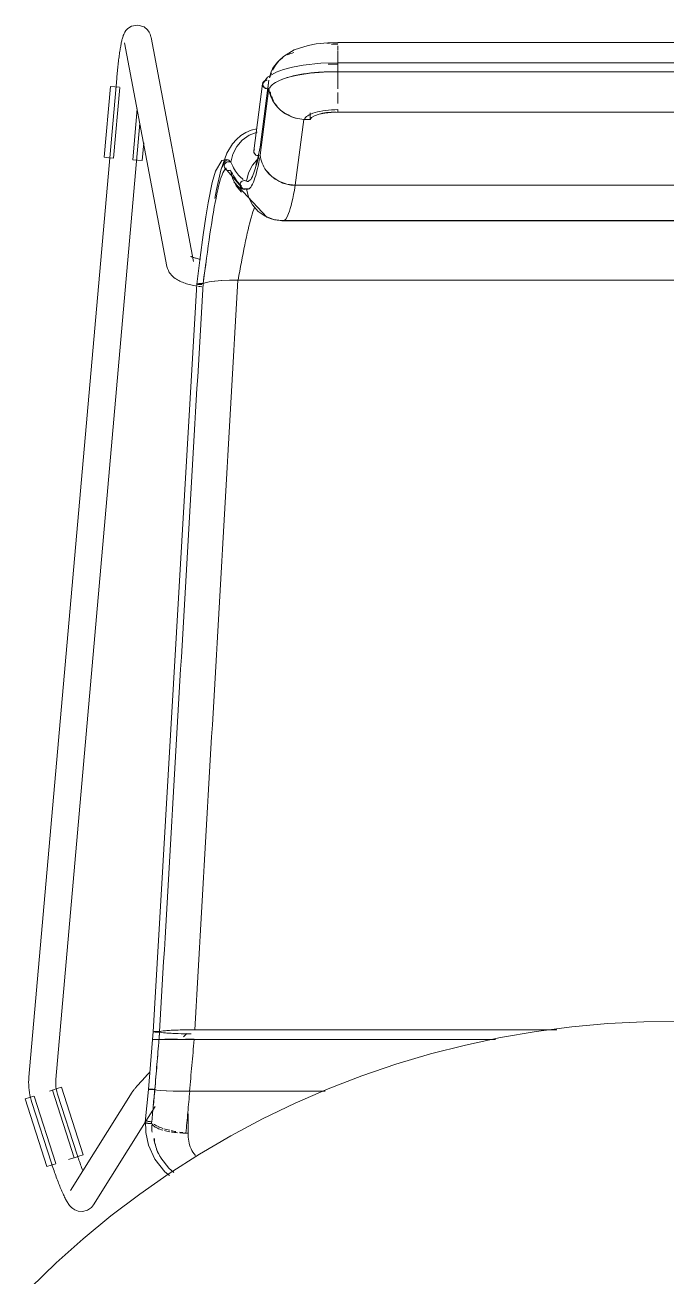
# Model space of a CAD drawing. Header units: millimetres. Extents: x 79795 to 317870, y -36033 to 97293.
# Drawn here: x 177551 to 177836, y 12592 to 13148 of the extents above; entities that cross this region are included whole.
import ezdxf

# ---------------------------------------------------------------- set-up
doc = ezdxf.new("R2010")
doc.units = ezdxf.units.MM
doc.header["$MEASUREMENT"] = 0
doc.layers.add('I-FURN', color=8, linetype='CONTINUOUS', lineweight=9)

msp = doc.modelspace()

# ---------------------------------------------------------------- linework, layer by layer
at = {"layer": 'I-FURN'}
for p, q in [((177600.87, 13147.86), (177598.11, 13147.37)), ((177603.62, 13147.02), (177600.87, 13147.86)), ((177594.06, 13142.06), (177593.95, 13141.66)), ((177594.17, 13142.46), (177594.06, 13142.06)), ((177594.3, 13142.85), (177594.17, 13142.46)), ((177594.44, 13143.26), (177594.3, 13142.85)), ((177594.61, 13143.69), (177594.44, 13143.26)), ((177594.82, 13144.16), (177594.61, 13143.69)), ((177595.13, 13144.72), (177594.82, 13144.16)), ((177595.6, 13145.42), (177595.13, 13144.72)), ((177596.46, 13146.33), (177595.6, 13145.42)), ((177598.11, 13147.37), (177596.46, 13146.33)), ((177603.62, 13147.02), (177605.2, 13145.7)), ((177605.2, 13145.7), (177605.95, 13144.62)), ((177605.95, 13144.62), (177606.32, 13143.82)), ((177606.32, 13143.82), (177606.54, 13143.2)), ((177606.54, 13143.2), (177606.67, 13142.68)), ((177606.67, 13142.68), (177606.76, 13142.27)), ((177625.58, 13042.97), (177606.76, 13142.27)), ((177592.98, 13136.78), (177592.89, 13136.19)), ((177593.08, 13137.35), (177592.98, 13136.78)), ((177593.17, 13137.9), (177593.08, 13137.35)), ((177593.26, 13138.43), (177593.17, 13137.9)), ((177593.36, 13138.94), (177593.26, 13138.43)), ((177593.45, 13139.44), (177593.36, 13138.94)), ((177593.55, 13139.92), (177593.45, 13139.44)), ((177593.65, 13140.38), (177593.55, 13139.92)), ((177593.74, 13140.82), (177593.65, 13140.38)), ((177593.84, 13141.25), (177593.74, 13140.82)), ((177593.95, 13141.66), (177593.84, 13141.25)), ((177594.97, 13140.03), (177613.79, 13040.74)), ((177665.58, 13133.94), (177670.29, 13136.81)), ((177670.29, 13136.81), (177676.44, 13138.83)), ((177676.44, 13138.83), (177679.94, 13139.48)), ((177679.94, 13139.48), (177685.15, 13140)), ((177685.15, 13140), (177689.67, 13140.08)), ((177689.67, 13140.08), (177689.67, 13139.91)), ((177984.52, 13140.08), (177689.67, 13140.08)), ((177689.67, 13139.78), (177689.67, 13140.06)), ((177689.67, 13136.84), (177689.67, 13138.59)), ((177689.67, 13133.98), (177689.67, 13136.56)), ((177592.19, 13130.96), (177592.11, 13130.25)), ((177592.27, 13131.66), (177592.19, 13130.96)), ((177592.36, 13132.35), (177592.27, 13131.66)), ((177592.44, 13133.02), (177592.36, 13132.35)), ((177592.53, 13133.69), (177592.44, 13133.02)), ((177592.62, 13134.33), (177592.53, 13133.69)), ((177592.71, 13134.97), (177592.62, 13134.33)), ((177592.8, 13135.59), (177592.71, 13134.97)), ((177592.89, 13136.19), (177592.8, 13135.59)), ((177661.93, 13130.03), (177663.6, 13132.1)), ((177663.6, 13132.1), (177665.58, 13133.94)), ((177674.22, 13130.1), (177682.11, 13130.89)), ((177682.11, 13130.89), (177689.67, 13131.04)), ((177689.67, 13133.82), (177689.67, 13130.8)), ((177689.67, 13130.8), (177689.67, 13133.81)), ((177689.67, 13131.04), (177689.67, 13130.97)), ((177984.52, 13131.04), (177689.67, 13131.04)), ((177689.67, 13127.09), (177689.67, 13131.04)), ((177689.67, 13130.97), (177689.67, 13130.78)), ((177689.67, 13130.78), (177689.67, 13130.47)), ((177591.64, 13125.84), (177591.57, 13125.09)), ((177591.72, 13126.59), (177591.64, 13125.84)), ((177591.79, 13127.33), (177591.72, 13126.59)), ((177591.87, 13128.07), (177591.79, 13127.33)), ((177591.94, 13128.81), (177591.87, 13128.07)), ((177592.02, 13129.53), (177591.94, 13128.81)), ((177592.11, 13130.25), (177592.02, 13129.53)), ((177658.46, 13124.65), (177662.29, 13126.96)), ((177660.6, 13127.76), (177661.93, 13130.03)), ((177662.29, 13126.96), (177665.46, 13128.15)), ((177665.46, 13128.15), (177669.5, 13129.23)), ((177671.83, 13125.68), (177668.33, 13124.88)), ((177669.5, 13129.23), (177674.22, 13130.1)), ((177677.27, 13126.51), (177671.83, 13125.68)), ((177683.26, 13126.99), (177677.27, 13126.51)), ((177689.67, 13127.08), (177683.26, 13126.99)), ((177689.67, 13130.47), (177689.67, 13130.08)), ((177689.67, 13130.08), (177689.67, 13129.63)), ((177689.67, 13129.63), (177689.67, 13129.14)), ((177689.67, 13129.14), (177689.67, 13128.64)), ((177689.67, 13128.64), (177689.67, 13128.16)), ((177689.67, 13128.16), (177689.67, 13127.74)), ((177689.67, 13127.74), (177689.67, 13127.41)), ((177689.67, 13127.41), (177689.67, 13127.19)), ((177689.67, 13127.19), (177689.67, 13127.09)), ((177689.67, 13127.11), (177689.67, 13123.3)), ((177689.67, 13123.3), (177689.67, 13127.11)), ((177689.67, 13127.08), (177984.52, 13127.08)), ((177591.49, 13124.18), (177552.54, 12680.86)), ((177585.92, 13089.16), (177588.68, 13120.57)), ((177588.68, 13120.57), (177590.72, 13120.4)), ((177590.15, 13088.79), (177592.91, 13120.2)), ((177590.72, 13120.4), (177592.78, 13120.21)), ((177591.51, 13124.34), (177591.49, 13124.18)), ((177591.57, 13125.09), (177591.51, 13124.34)), ((177652.36, 13091.99), (177656.21, 13121.77)), ((177655.19, 13090.09), (177659.03, 13119.79)), ((177655.21, 13093.64), (177659.06, 13123.33)), ((177656.57, 13122.27), (177658.46, 13124.65)), ((177658.28, 13117.36), (177658.9, 13122.14)), ((177665.51, 13124), (177665, 13123.81)), ((177668.33, 13124.88), (177665.51, 13124)), ((177689.67, 13119.54), (177689.67, 13123.1)), ((177689.67, 13116.07), (177689.67, 13117.92)), ((177689.67, 13116.06), (177689.67, 13115.59)), ((177689.67, 13113.09), (177689.67, 13115.55)), ((177600.58, 13110.65), (177598.6, 13088.05)), ((177677.31, 13108.93), (177677.31, 13105.92)), ((177681.29, 13108.24), (177683.78, 13108.75)), ((177683.78, 13108.75), (177686.63, 13109.07)), ((177686.63, 13109.07), (177689.67, 13109.18)), ((177984.52, 13109.24), (177689.67, 13109.24)), ((177689.67, 13109.18), (177984.52, 13109.18)), ((177564.5, 12679.81), (177601.79, 13104.31)), ((177670.74, 13076.71), (177674.6, 13105.99)), ((177674.6, 13105.99), (177677.31, 13105.92)), ((177677.31, 13105.92), (177677.95, 13106.78)), ((177677.95, 13106.78), (177679.3, 13107.57)), ((177679.3, 13107.57), (177681.29, 13108.24)), ((177646.6, 13098.78), (177644.62, 13097.1)), ((177648.8, 13100.16), (177646.6, 13098.78)), ((177650.3, 13098.93), (177647.22, 13096.76)), ((177651.17, 13101.19), (177648.8, 13100.16)), ((177653.81, 13100.33), (177650.3, 13098.93)), ((177653.67, 13101.84), (177651.17, 13101.19)), ((177602.83, 13087.68), (177603.52, 13095.57)), ((177642.89, 13095.13), (177640.38, 13091.02)), ((177644.62, 13097.1), (177642.89, 13095.13)), ((177644.73, 13093.93), (177642.99, 13090.61)), ((177647.22, 13096.76), (177644.73, 13093.93)), ((177647.22, 13096.76), (177647.62, 13097.11)), ((177652.41, 13092.23), (177652.35, 13091.76)), ((177652.6, 13092.67), (177652.41, 13092.23)), ((177653.96, 13088.12), (177655.33, 13094.42)), ((177587.96, 13088.98), (177585.92, 13089.16)), ((177590.03, 13088.8), (177587.96, 13088.98)), ((177600.78, 13087.86), (177598.72, 13088.04)), ((177602.83, 13087.68), (177600.78, 13087.86)), ((177635.31, 13083.03), (177638.08, 13087.67)), ((177640.38, 13091.02), (177637.71, 13083.39)), ((177638.08, 13087.67), (177640.27, 13088.2)), ((177639.78, 13086.61), (177639.48, 13086.22)), ((177639.49, 13086.21), (177639.79, 13086.61)), ((177640.17, 13086.92), (177639.78, 13086.61)), ((177639.79, 13086.61), (177640.17, 13086.92)), ((177640.17, 13086.92), (177640.63, 13087.11)), ((177640.63, 13087.11), (177640.17, 13086.92)), ((177640.27, 13088.2), (177641.18, 13087.9)), ((177640.63, 13087.11), (177641.12, 13087.19)), ((177641.12, 13087.19), (177640.63, 13087.11)), ((177641.12, 13087.19), (177641.62, 13087.14)), ((177641.62, 13087.15), (177641.12, 13087.19)), ((177642.09, 13086.98), (177641.62, 13087.15)), ((177641.62, 13087.14), (177642.09, 13086.98)), ((177642.99, 13090.61), (177642.09, 13086.98)), ((177654.2, 13088.59), (177651.7, 13085.72)), ((177652.35, 13091.76), (177652.41, 13091.29)), ((177652.41, 13091.29), (177652.6, 13090.85)), ((177652.6, 13090.85), (177652.9, 13090.47)), ((177652.9, 13090.47), (177653.28, 13090.17)), ((177653.2, 13085.69), (177653.96, 13088.12)), ((177653.28, 13090.17), (177653.73, 13089.97)), ((177653.73, 13089.97), (177654.22, 13089.9)), ((177654.7, 13089.02), (177654.2, 13088.59)), ((177654.22, 13089.9), (177654.72, 13089.93)), ((177655.19, 13090.09), (177655.37, 13088.94)), ((177633.91, 13078.03), (177635.31, 13083.03)), ((177637.71, 13083.39), (177635.82, 13074.87)), ((177639.29, 13085.76), (177639.21, 13085.28)), ((177639.21, 13085.28), (177639.27, 13084.79)), ((177639.22, 13085.28), (177639.29, 13085.76)), ((177639.28, 13084.79), (177639.22, 13085.28)), ((177639.27, 13084.79), (177639.46, 13084.33)), ((177639.46, 13084.33), (177639.28, 13084.79)), ((177639.48, 13086.22), (177639.29, 13085.76)), ((177639.29, 13085.76), (177639.49, 13086.21)), ((177639.41, 13084.42), (177647.54, 13075)), ((177639.57, 13084.15), (177639.44, 13084.36)), ((177639.75, 13083.93), (177639.46, 13084.33)), ((177639.46, 13084.33), (177639.74, 13083.93)), ((177639.74, 13083.93), (177640.12, 13083.61)), ((177640.13, 13083.61), (177639.75, 13083.93)), ((177640.12, 13083.61), (177640.57, 13083.4)), ((177640.58, 13083.4), (177640.13, 13083.61)), ((177640.57, 13083.4), (177641.07, 13083.31)), ((177641.07, 13083.31), (177640.58, 13083.4)), ((177641.57, 13083.34), (177641.07, 13083.31)), ((177641.07, 13083.31), (177641.57, 13083.34)), ((177642.04, 13083.49), (177641.57, 13083.34)), ((177641.57, 13083.34), (177642.04, 13083.49)), ((177642.83, 13079.88), (177642.04, 13083.49)), ((177642.04, 13083.49), (177642.82, 13079.88)), ((177649.94, 13082.32), (177649.05, 13078.61)), ((177651.7, 13085.72), (177649.94, 13082.32)), ((177657.82, 13083.32), (177660.31, 13080.58)), ((177632.1, 13069.01), (177633.91, 13078.03)), ((177642.82, 13079.88), (177644.46, 13076.56)), ((177644.47, 13076.56), (177642.83, 13079.88)), ((177643.52, 13078.23), (177658.13, 13062.53)), ((177644.46, 13076.56), (177646.87, 13073.72)), ((177646.87, 13073.72), (177644.47, 13076.56)), ((177646.21, 13076.86), (177646.28, 13077.35)), ((177646.27, 13077.35), (177646.21, 13076.86)), ((177646.28, 13076.37), (177646.21, 13076.86)), ((177646.21, 13076.86), (177646.27, 13076.37)), ((177646.46, 13077.81), (177646.27, 13077.35)), ((177646.27, 13076.37), (177646.46, 13075.91)), ((177646.28, 13077.35), (177646.47, 13077.81)), ((177646.47, 13075.91), (177646.28, 13076.37)), ((177646.76, 13078.21), (177646.46, 13077.81)), ((177646.46, 13075.91), (177646.76, 13075.5)), ((177646.47, 13077.81), (177646.76, 13078.21)), ((177646.76, 13075.5), (177646.47, 13075.91)), ((177647.14, 13078.53), (177646.76, 13078.21)), ((177646.76, 13078.21), (177647.14, 13078.52)), ((177647.14, 13075.19), (177646.76, 13075.5)), ((177646.76, 13075.5), (177647.14, 13075.19)), ((177647.14, 13078.52), (177647.59, 13078.73)), ((177647.59, 13078.73), (177647.14, 13078.53)), ((177647.59, 13074.99), (177647.14, 13075.19)), ((177647.14, 13075.19), (177647.59, 13074.99)), ((177647.59, 13078.73), (177648.08, 13078.81)), ((177648.08, 13078.81), (177647.59, 13078.73)), ((177648.08, 13078.81), (177648.58, 13078.77)), ((177648.58, 13078.77), (177648.08, 13078.81)), ((177648.37, 13078.89), (177648.8, 13078.71)), ((177648.58, 13078.77), (177649.05, 13078.61)), ((177649.05, 13078.61), (177648.58, 13078.77)), ((177660.31, 13080.58), (177663.42, 13078.5)), ((177663.42, 13078.5), (177666.97, 13077.19)), ((177666.97, 13077.19), (177670.74, 13076.71)), ((178003.45, 13076.71), (177670.74, 13076.71)), ((177670.74, 13076.71), (178003.45, 13076.71)), ((177635.82, 13074.87), (177635.08, 13070.81)), ((177647.24, 13075.14), (177650.12, 13075.09)), ((177648.08, 13074.91), (177647.59, 13074.99)), ((177647.59, 13074.99), (177648.08, 13074.9)), ((177648.58, 13074.94), (177648.08, 13074.91)), ((177648.08, 13074.9), (177648.58, 13074.94)), ((177649.05, 13075.11), (177648.58, 13074.94)), ((177648.58, 13074.94), (177649.05, 13075.1)), ((177649.05, 13075.1), (177649.94, 13071.39)), ((177649.94, 13071.39), (177651.7, 13067.99)), ((177651.7, 13068), (177649.95, 13071.39)), ((177631.07, 13062.7), (177632.1, 13069.01)), ((177654.21, 13065.13), (177651.7, 13068)), ((177651.7, 13067.99), (177654.2, 13065.12)), ((177654.2, 13065.12), (177657.34, 13062.95)), ((177657.34, 13062.96), (177654.21, 13065.13)), ((177629.89, 13054.68), (177631.07, 13062.7)), ((177657.03, 13063.13), (177661.49, 13061.4)), ((177660.91, 13061.59), (177657.34, 13062.96)), ((177657.34, 13062.95), (177660.91, 13061.59)), ((177658.13, 13062.53), (177660.05, 13061.83)), ((177664.7, 13061.11), (177660.91, 13061.59)), ((177660.91, 13061.59), (177664.7, 13061.11)), ((177661.49, 13061.4), (177665.24, 13060.96)), ((178009.49, 13061.11), (177664.7, 13061.11)), ((177664.7, 13061.11), (178009.49, 13061.11)), ((177665.24, 13060.96), (177970.04, 13060.96)), ((177628.53, 13044.75), (177629.89, 13054.68)), ((177624.36, 13045.2), (177624.38, 13045.19)), ((177624.38, 13045.19), (177624.45, 13045.15)), ((177624.45, 13045.15), (177624.54, 13045.1)), ((177624.54, 13045.1), (177624.69, 13045.02)), ((177624.69, 13045.02), (177624.89, 13044.94)), ((177624.89, 13044.94), (177625.12, 13044.84)), ((177625.12, 13044.84), (177625.39, 13044.74)), ((177625.39, 13044.74), (177625.69, 13044.63)), ((177625.69, 13044.63), (177626.03, 13044.53)), ((177626.03, 13044.53), (177626.39, 13044.42)), ((177626.39, 13044.42), (177626.79, 13044.31)), ((177626.79, 13044.31), (177627.21, 13044.2)), ((177626.98, 13032.89), (177628.53, 13044.75)), ((177627.21, 13044.2), (177627.65, 13044.1)), ((177627.65, 13044.1), (177628.12, 13044)), ((177628.12, 13044), (177628.62, 13043.9)), ((177613.79, 13040.74), (177614.04, 13039.75)), ((177614.04, 13039.75), (177614.41, 13038.86)), ((177614.41, 13038.86), (177614.84, 13038.07)), ((177614.84, 13038.07), (177615.33, 13037.38)), ((177615.33, 13037.38), (177615.84, 13036.78)), ((177615.84, 13036.78), (177616.36, 13036.26)), ((177616.36, 13036.26), (177616.89, 13035.81)), ((177626.98, 13032.89), (177607.69, 12700.98)), ((177616.89, 13035.81), (177617.42, 13035.41)), ((177617.42, 13035.41), (177617.96, 13035.05)), ((177617.96, 13035.05), (177618.5, 13034.73)), ((177618.5, 13034.73), (177619.03, 13034.44)), ((177619.03, 13034.44), (177619.58, 13034.17)), ((177619.58, 13034.17), (177620.15, 13033.91)), ((177620.15, 13033.91), (177620.72, 13033.68)), ((177620.72, 13033.68), (177621.3, 13033.46)), ((177621.3, 13033.46), (177621.89, 13033.25)), ((177621.89, 13033.25), (177622.49, 13033.06)), ((177622.49, 13033.06), (177623.11, 13032.88)), ((177623.11, 13032.88), (177623.74, 13032.7)), ((177623.74, 13032.7), (177624.38, 13032.54)), ((177624.38, 13032.54), (177625.04, 13032.39)), ((177625.04, 13032.39), (177625.71, 13032.25)), ((177625.71, 13032.25), (177626.39, 13032.11)), ((177626.39, 13032.11), (177627.08, 13031.99)), ((177627.05, 13032.95), (177626.98, 13032.89)), ((177626.98, 13032.89), (177627.05, 13032.95)), ((177626.98, 13032.89), (177627.04, 13032.84)), ((177627.04, 13032.84), (177626.98, 13032.89)), ((177627.04, 13032.84), (177627.23, 13032.79)), ((177627.22, 13032.79), (177627.04, 13032.84)), ((177627.24, 13033), (177627.05, 13032.95)), ((177627.05, 13032.95), (177627.24, 13033)), ((177627.51, 13032.75), (177627.22, 13032.79)), ((177627.23, 13032.79), (177627.52, 13032.75)), ((177627.54, 13033.04), (177627.24, 13033)), ((177627.24, 13033), (177627.54, 13033.04)), ((177627.89, 13032.71), (177627.51, 13032.75)), ((177627.52, 13032.75), (177627.9, 13032.71)), ((177627.93, 13033.07), (177627.54, 13033.04)), ((177627.54, 13033.04), (177627.92, 13033.07)), ((177627.79, 13031.87), (177628.5, 13031.76)), ((177628.34, 13032.69), (177627.89, 13032.71)), ((177627.9, 13032.71), (177628.35, 13032.69)), ((177627.92, 13033.07), (177628.38, 13033.1)), ((177628.38, 13033.1), (177627.93, 13033.07)), ((177628.83, 13032.68), (177628.34, 13032.69)), ((177628.35, 13032.69), (177628.84, 13032.68)), ((177628.88, 13033.1), (177628.38, 13033.1)), ((177628.38, 13033.1), (177628.87, 13033.1)), ((177628.5, 13031.76), (177629.23, 13031.66)), ((177629.33, 13032.68), (177628.83, 13032.68)), ((177628.84, 13032.68), (177629.34, 13032.68)), ((177628.87, 13033.1), (177629.37, 13033.1)), ((177629.37, 13033.1), (177628.88, 13033.1)), ((177629.84, 13033.08), (177629.37, 13033.1)), ((177629.37, 13033.1), (177629.84, 13033.08)), ((177630.75, 13033.48), (177629.84, 13033.08)), ((177629.84, 13033.08), (177630.75, 13033.48)), ((177632.49, 13033.85), (177630.75, 13033.48)), ((177630.75, 13033.48), (177632.48, 13033.85)), ((177634.99, 13034.16), (177632.49, 13033.85)), ((177632.49, 13033.85), (177634.95, 13034.16)), ((177634.98, 13034.16), (177638.04, 13034.4)), ((177638.09, 13034.4), (177634.99, 13034.16)), ((177641.62, 13034.55), (177638.09, 13034.4)), ((177638.09, 13034.4), (177641.56, 13034.55)), ((177645.39, 13034.61), (177641.62, 13034.55)), ((177641.62, 13034.55), (177645.31, 13034.61)), ((178028.79, 13034.61), (177645.39, 13034.61)), ((177645.39, 13034.61), (178028.79, 13034.61)), ((177793.5, 12703.19), (177777.63, 12701.13)), ((177809.43, 12704.62), (177793.5, 12703.19)), ((177825.41, 12705.4), (177809.43, 12704.62)), ((177841.41, 12705.55), (177825.41, 12705.4)), ((177607.41, 12697.63), (177605.59, 12675.42)), ((177607.48, 12697.63), (177607.41, 12697.63)), ((177607.41, 12697.63), (177607.48, 12697.62)), ((177607.42, 12697.63), (177607.68, 12700.98)), ((177607.48, 12697.62), (177607.42, 12697.63)), ((177607.42, 12697.63), (177607.48, 12697.63)), ((177607.96, 12697.62), (177607.67, 12697.62)), ((177607.67, 12697.62), (177607.96, 12697.62)), ((177607.75, 12701.01), (177607.69, 12700.98)), ((177607.69, 12700.98), (177607.76, 12700.96)), ((177607.94, 12701.04), (177607.75, 12701.01)), ((177607.76, 12700.96), (177607.95, 12700.93)), ((177608.23, 12701.06), (177607.94, 12701.04)), ((177607.95, 12700.93), (177608.24, 12700.91)), ((177608.35, 12697.63), (177607.96, 12697.63)), ((177608.35, 12697.62), (177607.96, 12697.62)), ((177607.96, 12697.62), (177608.34, 12697.62)), ((177607.97, 12697.63), (177608.35, 12697.63)), ((177608.62, 12701.08), (177608.23, 12701.06)), ((177608.24, 12700.91), (177608.62, 12700.89)), ((177608.34, 12697.62), (177608.79, 12697.62)), ((177608.35, 12697.63), (177608.8, 12697.63)), ((177608.8, 12697.63), (177608.35, 12697.63)), ((177608.8, 12697.62), (177608.35, 12697.62)), ((177609.07, 12701.09), (177608.62, 12701.08)), ((177608.62, 12700.89), (177609.07, 12700.88)), ((177608.79, 12697.62), (177609.28, 12697.62)), ((177608.8, 12697.63), (177609.29, 12697.63)), ((177609.29, 12697.63), (177608.8, 12697.63)), ((177609.29, 12697.62), (177608.8, 12697.62)), ((177609.56, 12701.09), (177609.07, 12701.09)), ((177609.07, 12700.88), (177609.57, 12700.87)), ((177609.28, 12697.62), (177609.78, 12697.62)), ((177609.29, 12697.63), (177609.79, 12697.63)), ((177609.79, 12697.63), (177609.29, 12697.63)), ((177609.78, 12697.62), (177609.29, 12697.62)), ((177610.05, 12701.09), (177609.56, 12701.09)), ((177609.57, 12700.87), (177610.06, 12700.88)), ((177610.25, 12697.62), (177609.78, 12697.62)), ((177609.78, 12697.62), (177610.25, 12697.62)), ((177609.79, 12697.63), (177610.26, 12697.63)), ((177610.26, 12697.63), (177609.79, 12697.63)), ((177610.52, 12701.08), (177610.05, 12701.09)), ((177610.06, 12700.88), (177610.53, 12700.88)), ((177611.14, 12697.6), (177610.25, 12697.62)), ((177610.25, 12697.62), (177611.14, 12697.6)), ((177611.41, 12701.29), (177610.52, 12701.08)), ((177610.53, 12700.88), (177611.43, 12700.67)), ((177612.88, 12697.59), (177611.14, 12697.6)), ((177611.14, 12697.6), (177612.89, 12697.59)), ((177612.9, 12697.66), (177611.15, 12697.65)), ((177611.16, 12697.65), (177612.91, 12697.66)), ((177613.16, 12701.49), (177611.41, 12701.29)), ((177611.43, 12700.67), (177613.18, 12700.48)), ((177615.39, 12697.58), (177612.89, 12697.59)), ((177612.89, 12697.59), (177615.39, 12697.58)), ((177615.4, 12697.67), (177612.9, 12697.66)), ((177612.91, 12697.66), (177615.41, 12697.67)), ((177615.66, 12701.65), (177613.16, 12701.49)), ((177613.18, 12700.48), (177615.68, 12700.32)), ((177618.52, 12697.57), (177615.39, 12697.58)), ((177615.39, 12697.58), (177618.52, 12697.57)), ((177618.53, 12697.68), (177615.4, 12697.67)), ((177615.41, 12697.67), (177618.53, 12697.68)), ((177618.79, 12701.77), (177615.66, 12701.65)), ((177615.68, 12700.32), (177618.8, 12700.2)), ((177622.09, 12697.56), (177618.52, 12697.57)), ((177618.52, 12697.57), (177622.09, 12697.56)), ((177622.36, 12701.85), (177618.79, 12701.77)), ((177618.8, 12700.2), (177622.35, 12700.12)), ((177622.65, 12700.24), (177621.18, 12698.71)), ((177622.09, 12697.69), (177625.87, 12697.69)), ((177625.87, 12697.69), (177622.09, 12697.69)), ((177625.88, 12697.56), (177622.09, 12697.56)), ((177622.09, 12697.56), (177625.88, 12697.56)), ((177622.35, 12700.12), (177624.6, 12700.09)), ((177626.14, 12701.88), (177622.36, 12701.85)), ((177759.62, 12697.56), (177625.88, 12697.56)), ((177625.88, 12697.56), (177759.62, 12697.56)), ((177786.72, 12701.88), (177626.14, 12701.88)), ((177626.14, 12701.88), (177786.72, 12701.88)), ((177761.86, 12698.44), (177746.21, 12695.11)), ((177777.63, 12701.13), (177761.86, 12698.44)), ((177746.21, 12695.11), (177730.71, 12691.17)), ((177715.37, 12686.6), (177700.23, 12681.43)), ((177730.71, 12691.17), (177715.37, 12686.6)), ((177552.54, 12680.86), (177552.46, 12679.72)), ((177603.55, 12680.24), (177603.94, 12680.67)), ((177603.94, 12680.67), (177604.35, 12681.1)), ((177604.35, 12681.1), (177604.76, 12681.55)), ((177604.76, 12681.55), (177605.18, 12682)), ((177605.18, 12682), (177605.61, 12682.46)), ((177605.61, 12682.46), (177606.06, 12682.93)), ((177700.23, 12681.43), (177685.31, 12675.66)), ((177552.46, 12679.72), (177552.43, 12678.58)), ((177552.43, 12678.58), (177552.45, 12677.44)), ((177552.45, 12677.44), (177552.51, 12676.3)), ((177552.51, 12676.3), (177552.61, 12675.16)), ((177552.61, 12675.16), (177552.76, 12674.03)), ((177562.94, 12675.09), (177572.63, 12645.08)), ((177563.06, 12675.13), (177565.03, 12675.76)), ((177564.43, 12678.46), (177564.45, 12679.12)), ((177564.44, 12677.8), (177564.43, 12678.46)), ((177564.48, 12677.13), (177564.44, 12677.8)), ((177564.45, 12679.12), (177564.49, 12679.78)), ((177564.54, 12676.48), (177564.48, 12677.13)), ((177564.49, 12679.78), (177564.5, 12679.81)), ((177564.63, 12675.82), (177564.54, 12676.48)), ((177564.74, 12675.17), (177564.63, 12675.82)), ((177564.88, 12674.52), (177564.74, 12675.17)), ((177565.03, 12675.76), (177566.98, 12676.39)), ((177576.67, 12646.39), (177566.98, 12676.39)), ((177598.91, 12674.97), (177599.08, 12675.19)), ((177599.08, 12675.19), (177599.26, 12675.41)), ((177599.26, 12675.41), (177599.45, 12675.64)), ((177599.45, 12675.64), (177599.65, 12675.88)), ((177599.65, 12675.88), (177599.87, 12676.14)), ((177599.87, 12676.14), (177600.1, 12676.4)), ((177600.1, 12676.4), (177600.34, 12676.68)), ((177600.34, 12676.68), (177600.6, 12676.98)), ((177600.6, 12676.98), (177600.87, 12677.29)), ((177600.87, 12677.29), (177601.16, 12677.61)), ((177601.16, 12677.61), (177601.46, 12677.94)), ((177601.46, 12677.94), (177601.77, 12678.3)), ((177601.77, 12678.3), (177602.1, 12678.66)), ((177602.1, 12678.66), (177602.45, 12679.04)), ((177602.45, 12679.04), (177602.8, 12679.43)), ((177602.8, 12679.43), (177603.17, 12679.83)), ((177603.17, 12679.83), (177603.55, 12680.24)), ((177605.58, 12675.42), (177604.16, 12660.93)), ((177605.65, 12675.45), (177605.58, 12675.42)), ((177605.58, 12675.42), (177605.65, 12675.4)), ((177605.59, 12675.42), (177605.65, 12675.45)), ((177605.66, 12675.4), (177605.59, 12675.42)), ((177605.84, 12675.47), (177605.65, 12675.45)), ((177605.65, 12675.45), (177605.84, 12675.47)), ((177605.65, 12675.4), (177605.84, 12675.37)), ((177606.13, 12675.5), (177605.84, 12675.47)), ((177605.84, 12675.47), (177606.13, 12675.5)), ((177605.84, 12675.37), (177606.14, 12675.35)), ((177606.14, 12675.35), (177605.85, 12675.37)), ((177606.51, 12675.51), (177606.13, 12675.5)), ((177606.13, 12675.5), (177606.51, 12675.51)), ((177606.14, 12675.35), (177606.52, 12675.34)), ((177606.53, 12675.34), (177606.14, 12675.35)), ((177606.96, 12675.52), (177606.51, 12675.51)), ((177606.51, 12675.51), (177606.97, 12675.52)), ((177606.52, 12675.34), (177606.98, 12675.33)), ((177606.98, 12675.33), (177606.53, 12675.34)), ((177607.45, 12675.53), (177606.96, 12675.52)), ((177606.97, 12675.52), (177607.46, 12675.53)), ((177606.98, 12675.33), (177607.47, 12675.32)), ((177607.47, 12675.32), (177606.98, 12675.33)), ((177607.47, 12675.32), (177607.96, 12675.32)), ((177607.97, 12675.32), (177607.47, 12675.32)), ((177608.42, 12675.52), (177607.95, 12675.53)), ((177607.95, 12675.53), (177608.42, 12675.52)), ((177607.96, 12675.32), (177608.44, 12675.33)), ((177608.44, 12675.33), (177607.97, 12675.32)), ((177608.44, 12675.33), (177609.33, 12675.14)), ((177609.32, 12675.14), (177608.44, 12675.33)), ((177611.04, 12674.96), (177609.32, 12675.14)), ((177609.33, 12675.14), (177611.06, 12674.96)), ((177685.31, 12675.66), (177670.63, 12669.29)), ((177550.83, 12671.18), (177552.78, 12671.81)), ((177560.52, 12641.17), (177550.83, 12671.18)), ((177552.76, 12674.03), (177552.96, 12672.9)), ((177552.78, 12671.81), (177554.75, 12672.44)), ((177552.96, 12672.9), (177553.2, 12671.79)), ((177553.2, 12671.79), (177553.48, 12670.68)), ((177553.48, 12670.68), (177553.81, 12669.59)), ((177553.81, 12669.59), (177553.83, 12669.54)), ((177553.83, 12669.54), (177562.54, 12642.73)), ((177564.56, 12642.48), (177554.87, 12672.48)), ((177561.68, 12674.68), (177562.84, 12675.06)), ((177565.05, 12673.88), (177564.88, 12674.52)), ((177565.24, 12673.25), (177565.05, 12673.88)), ((177573.95, 12646.43), (177565.24, 12673.25)), ((177598.34, 12674.16), (177571.03, 12630.57)), ((177598.34, 12674.16), (177598.55, 12674.48)), ((177598.55, 12674.48), (177598.73, 12674.74)), ((177598.73, 12674.74), (177598.91, 12674.97)), ((177611.06, 12674.96), (177613.54, 12674.81)), ((177613.5, 12674.81), (177611.06, 12674.96)), ((177613.54, 12674.81), (177616.64, 12674.69)), ((177616.57, 12674.7), (177613.54, 12674.81)), ((177616.64, 12674.69), (177620.07, 12674.62)), ((177620.08, 12674.62), (177616.64, 12674.69)), ((177620.17, 12674.62), (177623.93, 12674.59)), ((177623.81, 12674.59), (177620.17, 12674.62)), ((177623.93, 12674.59), (177684.05, 12674.59)), ((177684.05, 12674.59), (177623.93, 12674.59)), ((177604.47, 12661.34), (177608.51, 12667.79)), ((177623.23, 12664.55), (177623.23, 12654.8)), ((177670.63, 12669.29), (177656.22, 12662.35)), ((177581.2, 12624.2), (177604.23, 12660.97)), ((177604.37, 12656.37), (177604.29, 12661.83)), ((177656.22, 12662.35), (177642.1, 12654.83)), ((177605.59, 12650.72), (177604.37, 12656.37)), ((177623.28, 12656.04), (177622.24, 12656.04)), ((177642.1, 12654.83), (177628.29, 12646.75)), ((177608.49, 12644.4), (177605.59, 12650.72)), ((177611.06, 12645.11), (177609.15, 12648.8)), ((177562.47, 12641.8), (177560.52, 12641.17)), ((177564.44, 12642.44), (177562.47, 12641.8)), ((177562.69, 12642.27), (177562.54, 12642.73)), ((177562.93, 12641.53), (177562.69, 12642.27)), ((177570.05, 12644.25), (177572.53, 12645.05)), ((177574.72, 12645.76), (177572.75, 12645.12)), ((177574.06, 12646.11), (177573.95, 12646.43)), ((177574.29, 12645.41), (177574.06, 12646.11)), ((177574.52, 12644.72), (177574.29, 12645.41)), ((177574.75, 12644.04), (177574.52, 12644.72)), ((177576.67, 12646.39), (177574.72, 12645.76)), ((177574.99, 12643.36), (177574.75, 12644.04)), ((177575.22, 12642.69), (177574.99, 12643.36)), ((177575.46, 12642.02), (177575.22, 12642.69)), ((177575.69, 12641.36), (177575.46, 12642.02)), ((177612.83, 12638.87), (177608.49, 12644.4)), ((177614.56, 12640.54), (177611.06, 12645.11)), ((177628.29, 12646.75), (177614.81, 12638.13)), ((177563.18, 12640.79), (177562.93, 12641.53)), ((177563.43, 12640.06), (177563.18, 12640.79)), ((177563.68, 12639.33), (177563.43, 12640.06)), ((177563.93, 12638.61), (177563.68, 12639.33)), ((177564.19, 12637.89), (177563.93, 12638.61)), ((177564.44, 12637.19), (177564.19, 12637.89)), ((177564.7, 12636.49), (177564.44, 12637.19)), ((177564.95, 12635.8), (177564.7, 12636.49)), ((177575.93, 12640.72), (177575.69, 12641.36)), ((177576.16, 12640.08), (177575.93, 12640.72)), ((177576.4, 12639.46), (177576.16, 12640.08)), ((177614.81, 12638.13), (177601.69, 12628.97)), ((177614.88, 12637.23), (177612.83, 12638.87)), ((177616.91, 12638.58), (177614.56, 12640.54)), ((177565.21, 12635.12), (177564.95, 12635.8)), ((177565.46, 12634.46), (177565.21, 12635.12)), ((177565.71, 12633.8), (177565.46, 12634.46)), ((177565.96, 12633.16), (177565.71, 12633.8)), ((177566.22, 12632.54), (177565.96, 12633.16)), ((177566.46, 12631.93), (177566.22, 12632.54)), ((177566.71, 12631.33), (177566.46, 12631.93)), ((177566.96, 12630.75), (177566.71, 12631.33)), ((177567.2, 12630.19), (177566.96, 12630.75)), ((177567.44, 12629.65), (177567.2, 12630.19)), ((177567.68, 12629.12), (177567.44, 12629.65)), ((177567.91, 12628.61), (177567.68, 12629.12)), ((177568.14, 12628.12), (177567.91, 12628.61)), ((177568.38, 12627.64), (177568.14, 12628.12)), ((177568.61, 12627.19), (177568.38, 12627.64)), ((177568.83, 12626.75), (177568.61, 12627.19)), ((177569.06, 12626.32), (177568.83, 12626.75)), ((177569.29, 12625.91), (177569.06, 12626.32)), ((177569.53, 12625.51), (177569.29, 12625.91)), ((177569.77, 12625.12), (177569.53, 12625.51)), ((177570.03, 12624.73), (177569.77, 12625.12)), ((177601.69, 12628.97), (177588.95, 12619.3)), ((177570.3, 12624.34), (177570.03, 12624.73)), ((177570.62, 12623.94), (177570.3, 12624.34)), ((177570.99, 12623.51), (177570.62, 12623.94)), ((177571.45, 12623.05), (177570.99, 12623.51)), ((177572.08, 12622.53), (177571.45, 12623.05)), ((177572.99, 12621.96), (177572.08, 12622.53)), ((177574.37, 12621.44), (177572.99, 12621.96)), ((177576.35, 12621.27), (177574.37, 12621.44)), ((177578.57, 12621.86), (177576.35, 12621.27)), ((177580.31, 12623.08), (177578.57, 12621.86)), ((177580.31, 12623.08), (177581.2, 12624.2)), ((177588.95, 12619.3), (177576.6, 12609.13)), ((177576.6, 12609.13), (177564.67, 12598.47)), ((177564.67, 12598.47), (177553.18, 12587.34))]:
    msp.add_line(p, q, dxfattribs=at)
for centre, major_axis, ratio, start_param, end_param in [((177689.67, 13135.8), (-12.4, 0), 0.287441, 4.712389, 4.950404), ((177689.67, 13124.33), (0, -15.75), 0.000004, 5.8107, 5.99294), ((177654.31, 13091.76), (-1.96, 0), 0.955139, 5.775592, 8.064923), ((177670.87, 13091.78), (-15.78, 0), 0.955139, 0.112537, 0.354036), ((177670.87, 13091.78), (-15.78, 0), 0.955139, 0.354206, 0.595753), ((177670.87, 13091.78), (-15.78, 0), 0.955139, 0.595876, 1.562553)]:
    msp.add_ellipse(centre, major_axis=major_axis, ratio=ratio, start_param=start_param, end_param=end_param, dxfattribs=at)
for points in [[(177684.7, 13139.77), (177686.28, 13139.92), (177687.95, 13139.99), (177689.67, 13139.99)], [(177670.06, 13135.63), (177669.11, 13135.38), (177668.17, 13135.03), (177667.28, 13134.6)], [(177659.24, 13119.78), (177659.59, 13120.51), (177660.9, 13121.91), (177664.6, 13123.81), (177669.67, 13125.34), (177675.81, 13126.45), (177682.67, 13127.08), (177687.32, 13127.15), (177689.67, 13127.11)], [(177659.52, 13124.74), (177659.67, 13125.4), (177659.87, 13126.05), (177660.11, 13126.68)], [(177685.4, 13130.49), (177686.82, 13130.53), (177688.24, 13130.53), (177689.67, 13130.51)], [(177658.77, 13119.63), (177658.69, 13119.62), (177658.52, 13119.6), (177658.36, 13119.6), (177658.27, 13119.61)], [(177659.03, 13119.79), (177659.18, 13118.55), (177659.76, 13116.17), (177661.53, 13112.83), (177664.06, 13109.99), (177667.2, 13107.8), (177670.8, 13106.39), (177673.3, 13106.03), (177674.6, 13105.99)], [(177660.12, 13116.2), (177659.86, 13116.88), (177659.7, 13117.58), (177659.55, 13118.28)], [(177661.02, 13114.28), (177660.69, 13114.86), (177660.47, 13115.48), (177660.28, 13116.11)], [(177674.84, 13106), (177675.1, 13107.11), (177678.48, 13109.28), (177685.88, 13110.25), (177689.67, 13110.3)], [(177688.83, 13109.23), (177686.05, 13109.17), (177682.91, 13108.9), (177681.29, 13108.29)], [(177664.7, 13061.11), (177664.88, 13061.01), (177665.06, 13060.96), (177665.24, 13060.96)], [(177631.02, 13042.25), (177630.63, 13039.22), (177630.25, 13036.15), (177629.86, 13033.09)], [(177610.52, 12701.08), (177613.74, 12756.49), (177620.18, 12867.25), (177626.62, 12977.85), (177629.84, 13033.08)], [(177635.73, 12868.37), (177638.92, 12923.83), (177642.12, 12979.25), (177645.31, 13034.61)], [(177626.14, 12701.88), (177629.34, 12757.4), (177632.53, 12812.93), (177635.73, 12868.37)], [(177610.53, 12700.88), (177609.94, 12700.87), (177608.43, 12700.87), (177607.69, 12700.95), (177607.68, 12700.98)], [(177608.44, 12675.33), (177608.74, 12679.04), (177609.35, 12686.46), (177609.95, 12693.9), (177610.25, 12697.62)], [(177610.52, 12701.08), (177610.48, 12700.51), (177610.39, 12699.35), (177610.3, 12698.2), (177610.25, 12697.62)], [(177610.53, 12700.88), (177610.48, 12700.34), (177610.39, 12699.26), (177610.3, 12698.17), (177610.26, 12697.63)], [(177624.85, 12686.07), (177625.19, 12689.9), (177625.53, 12693.73), (177625.88, 12697.56)], [(177608.42, 12675.52), (177608.73, 12679.16), (177609.03, 12682.81), (177609.33, 12686.47)], [(177609.63, 12690.08), (177609.67, 12690.49), (177609.7, 12690.9), (177609.73, 12691.31)], [(177623.81, 12674.59), (177624.16, 12678.42), (177624.5, 12682.24), (177624.85, 12686.07)], [(177608.44, 12675.33), (177608.2, 12672.81), (177607.72, 12667.77), (177607.24, 12662.82), (177607, 12660.38)], [(177608.42, 12675.52), (177608.19, 12673.14), (177607.95, 12670.78), (177607.72, 12668.43)], [(177623.93, 12674.59), (177623.63, 12671.46), (177623.04, 12665.21), (177622.5, 12659.07), (177622.24, 12656.04)], [(177604.35, 12661.68), (177604.39, 12661.64), (177604.51, 12661.54), (177604.81, 12661.41), (177605.19, 12661.29), (177605.65, 12661.2), (177606.14, 12661.13), (177606.64, 12661.1), (177606.95, 12661.1), (177607.1, 12661.11)], [(177611.98, 12657.32), (177611.06, 12657.59), (177609.43, 12658.18), (177607.71, 12659.23), (177607.15, 12659.98), (177607, 12660.38)], [(177607.04, 12659.55), (177607.05, 12658.89), (177607.09, 12658.25), (177607.15, 12657.6)], [(177607.18, 12656.38), (177607.09, 12657.2), (177607.08, 12658.02), (177607.09, 12658.85)], [(177608.01, 12660.02), (177608.42, 12659.7), (177608.94, 12659.37), (177609.58, 12659.07)], [(177609.83, 12658.95), (177610.46, 12658.65), (177611.21, 12658.38), (177612.02, 12658.11)], [(177607.97, 12653.13), (177608.17, 12652.4), (177608.4, 12651.69), (177608.67, 12650.98)], [(177612.45, 12657.96), (177613.26, 12657.71), (177614.13, 12657.48), (177615.05, 12657.26)], [(177615.03, 12656.64), (177614.19, 12656.79), (177613.38, 12656.95), (177612.65, 12657.14)], [(177615.71, 12657.11), (177616.35, 12656.97), (177617.02, 12656.83), (177617.7, 12656.71)], [(177618.52, 12656.21), (177617.62, 12656.28), (177616.73, 12656.39), (177615.88, 12656.51)], [(177619.4, 12656.46), (177619.87, 12656.39), (177620.35, 12656.34), (177620.83, 12656.29)], [(177622.24, 12656.04), (177621.28, 12656.05), (177620.35, 12656.08), (177619.44, 12656.14)], [(177623.23, 12654.52), (177623.22, 12655.03), (177623.24, 12655.54), (177623.28, 12656.05)]]:
    msp.add_open_spline(points, degree=3, dxfattribs=at)
for points, knots in [([(177665.31, 13133.46), (177664.92, 13133.18), (177663.54, 13132.15), (177661.54, 13129.98), (177659.93, 13127.13), (177659.46, 13125.19), (177659.3, 13124.42)], [0.434972, 0.434972, 0.434972, 0.434972, 0.5, 0.6666667, 0.8333333, 0.9407177, 0.9407177, 0.9407177, 0.9407177]), ([(177658.18, 13123.37), (177658.04, 13123.38), (177657.81, 13123.36), (177657.52, 13123.29), (177657.25, 13123.19), (177656.94, 13123.01), (177656.62, 13122.72), (177656.39, 13122.36), (177656.25, 13122.01), (177656.2, 13121.7), (177656.2, 13121.43), (177656.23, 13121.17), (177656.3, 13120.91), (177656.42, 13120.66), (177656.61, 13120.35), (177656.93, 13120.03), (177657.33, 13119.79), (177657.69, 13119.67), (177658.06, 13119.6), (177658.5, 13119.61), (177658.86, 13119.71), (177659.03, 13119.79)], [0.1111111, 0.1111111, 0.1111111, 0.1111111, 0.1666667, 0.1944444, 0.2222222, 0.2777778, 0.3333333, 0.3888889, 0.4444444, 0.4791667, 0.5138889, 0.5486111, 0.5833333, 0.6180556, 0.6527778, 0.7222222, 0.7916667, 0.8263889, 0.8611111, 0.9305556, 1, 1, 1, 1]), ([(177657.78, 13119.7), (177657.66, 13119.74), (177657.43, 13119.83), (177657.02, 13120.11), (177656.56, 13120.66), (177656.31, 13121.53), (177656.54, 13122.31), (177656.94, 13122.82), (177657.32, 13123.12), (177657.78, 13123.31), (177658.11, 13123.35), (177658.27, 13123.36)], [-0.8125, -0.8125, -0.8125, -0.8125, -0.765625, -0.71875, -0.625, -0.5, -0.375, -0.3125, -0.25, -0.1875, -0.125, -0.125, -0.125, -0.125]), ([(177671.06, 13106.54), (177669.83, 13106.87), (177666.31, 13108.29), (177663, 13110.76), (177661.87, 13112.91)], [-0.8333333, -0.8333333, -0.8333333, -0.8333333, -0.6666667, -0.3333333, -0.3333333, -0.3333333, -0.3333333]), ([(177642.09, 13086.98), (177641.07, 13088.54), (177639.78, 13088.3), (177638.5, 13085.28), (177638.24, 13084.56)], [0, 0, 0, 0, 0.25, 0.3133981, 0.3133981, 0.3133981, 0.3133981]), ([(177647.66, 13079.32), (177646.96, 13079.79), (177645.11, 13081.54), (177643.25, 13084.58), (177642.09, 13086.98)], [0.2002494, 0.2002494, 0.2002494, 0.2002494, 0.5, 1, 1, 1, 1]), ([(177654.5, 13089.99), (177653.7, 13086.28), (177651.89, 13079.8), (177650.07, 13078.06), (177649.05, 13078.61)], [0.1122148, 0.1122148, 0.1122148, 0.1122148, 0.5, 1, 1, 1, 1]), ([(177654.9, 13088.58), (177653.98, 13083.85), (177652.03, 13076.43), (177650.07, 13074.56), (177649.05, 13075.11)], [0.0467105, 0.0467105, 0.0467105, 0.0467105, 0.5, 1, 1, 1, 1]), ([(177640.21, 13084.38), (177639.8, 13084.18), (177638.38, 13082.58), (177635.94, 13074.28), (177632.89, 13055.84), (177630.86, 13040.63), (177629.84, 13033.08)], [0.1500588, 0.1500588, 0.1500588, 0.1500588, 0.25, 0.5, 0.75, 1, 1, 1, 1]), ([(177646.92, 13076.36), (177646.46, 13076.76), (177644.84, 13078.43), (177643.21, 13081.09), (177642.04, 13083.49)], [0.303693, 0.303693, 0.303693, 0.303693, 0.5, 1, 1, 1, 1]), ([(177665.24, 13060.96), (177666.07, 13060.96), (177667.9, 13063.34), (177669.73, 13070.98), (177670.74, 13076.71)], [0.0892846, 0.0892846, 0.0892846, 0.0892846, 0.5, 1, 1, 1, 1]), ([(177645.39, 13034.61), (177646.37, 13040), (177648.31, 13050.78), (177650.75, 13061.49), (177652.21, 13065.74), (177652.69, 13066.88)], [0, 0, 0, 0, 0.25, 0.5, 0.625, 0.625, 0.625, 0.625]), ([(177607.68, 12700.98), (177607.69, 12701), (177607.82, 12701.03), (177608.22, 12701.06), (177608.6, 12701.08), (177609.06, 12701.09), (177609.55, 12701.1), (177610.06, 12701.09), (177610.37, 12701.09), (177610.52, 12701.08)], [-0.498493, -0.498493, -0.498493, -0.498493, -0.375, -0.3125, -0.25, -0.1875, -0.125, -0.0625, 0, 0, 0, 0]), ([(177610.52, 12701.08), (177610.8, 12701.23), (177612.19, 12701.44), (177615.55, 12701.66), (177618.71, 12701.78), (177622.32, 12701.86), (177624.87, 12701.88), (177626.14, 12701.88)], [-1, -1, -1, -1, -0.666667, -0.5, -0.333333, -0.166667, 0, 0, 0, 0]), ([(177624.6, 12700.09), (177622.58, 12700.11), (177619.35, 12700.16), (177615.56, 12700.31), (177612.21, 12700.53), (177610.82, 12700.74), (177610.53, 12700.88)], [-0.9335619, -0.9335619, -0.9335619, -0.9335619, -0.6666667, -0.5, -0.3333333, 0, 0, 0, 0]), ([(177607, 12660.38), (177606.86, 12660.36), (177606.57, 12660.33), (177606.15, 12660.31), (177605.78, 12660.32), (177605.48, 12660.34), (177605.21, 12660.38), (177604.96, 12660.43), (177604.74, 12660.49), (177604.54, 12660.55), (177604.35, 12660.65), (177604.25, 12660.74), (177604.21, 12660.78)], [0, 0, 0, 0, 0.0555556, 0.1111111, 0.1666667, 0.1944444, 0.2222222, 0.2777778, 0.3055556, 0.3333333, 0.3888889, 0.4444444, 0.4444444, 0.4444444, 0.4444444]), ([(177611.07, 12645.13), (177610.55, 12645.96), (177608.97, 12648.68), (177608.38, 12651.66), (177608.09, 12653.77)], [-0.4024189, -0.4024189, -0.4024189, -0.4024189, -0.3333333, -0.1789981, -0.1789981, -0.1789981, -0.1789981]), ([(177626.39, 12646.15), (177625.63, 12647.06), (177623.7, 12650.05), (177623.07, 12653.66), (177623.28, 12656.04)], [0.5, 0.5, 0.5, 0.5, 0.6666667, 1, 1, 1, 1])]:
    msp.add_open_spline(points, degree=3, knots=knots, dxfattribs=at)

doc.saveas('drawing.dxf')
